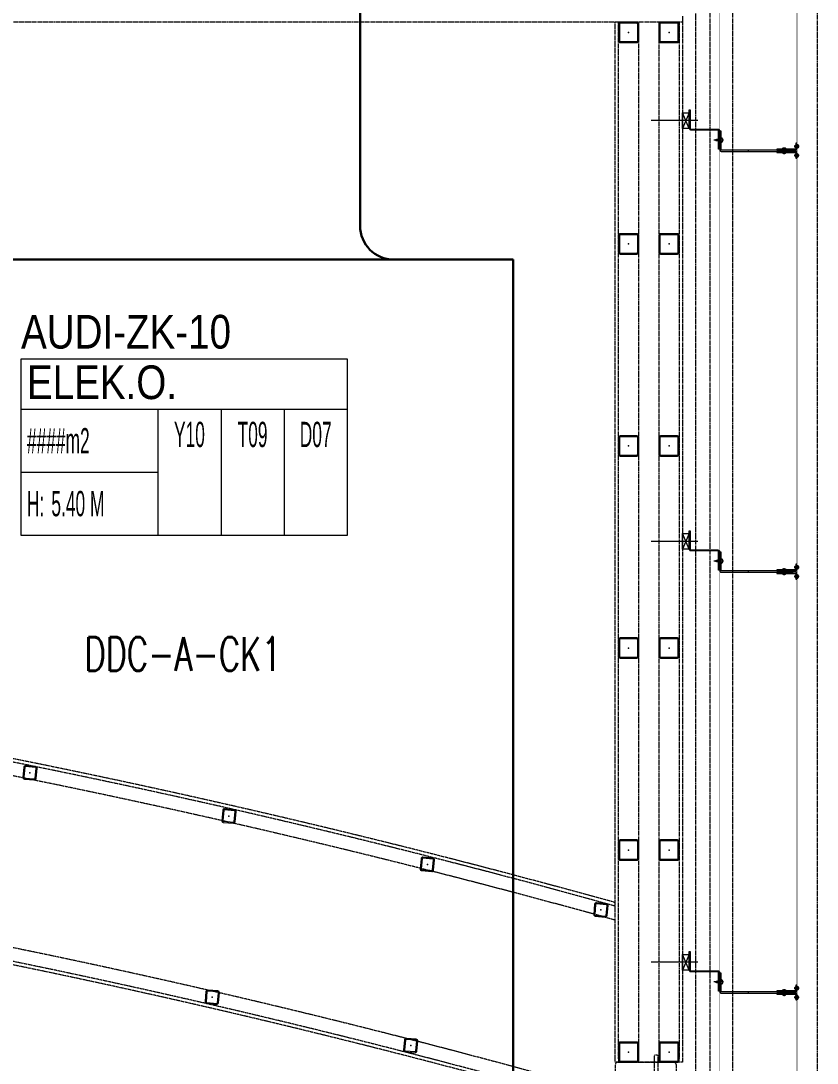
# Model space of a CAD drawing. Extents: x -1457 to 23780, y -2071 to 4205.
# Drawn here: x 4586 to 4822.5, y 2054 to 2363.6 of the extents above; entities that cross this region are included whole.
import ezdxf
from ezdxf.enums import TextEntityAlignment as Align

# ---------------------------------------------------------------- set-up
doc = ezdxf.new("R2010")
doc.units = 0
doc.header["$MEASUREMENT"] = 0
doc.linetypes.add('HIDDEN', pattern=[0.375, 0.25, -0.125])
doc.layers.get('0').update_dxf_attribs({"color": 9, "lineweight": 9})
for name, color, linetype, lineweight in [('21', 9, 'Continuous', 9), ('E-KABLO', 7, 'Continuous', 30), ('M-TEFRIS2-015', 129, 'Continuous', 9)]:
    doc.layers.add(name, color=color, linetype=linetype, lineweight=lineweight)
doc.styles.add('Arial', font='arial.ttf', dxfattribs={"height": 2.5})
doc.styles.add('E-YAZI', font='txttw.shx')
doc.styles.add('MuuM_TEXT-STANDART', font='ARIALN.TTF')

# ---------------------------------------------------------------- blocks, each defined once
blk = doc.blocks.new('0_roomno2-flat-2')
at = {"layer": '21'}
blk.add_lwpolyline([(96.88, -52.5), (0, -52.5), (0, 0), (96.88, 0)], close=True, dxfattribs=at)
for points in [[(0, -15), (96.88, -15)], [(40.62, -15), (40.62, -52.5)], [(59.38, -15), (59.38, -52.5)], [(78.12, -15), (78.12, -52.5)], [(0, -33.75), (40.62, -33.75)]]:
    blk.add_lwpolyline(points, dxfattribs=at)
at = {"layer": '21', "style": 'MuuM_TEXT-STANDART', "width": 0.6}
blk.add_text('H:', height=7.5, dxfattribs=at).set_placement((1.75, -43.04), align=Align.MIDDLE_LEFT)
at = {"layer": '21', "style": 'Arial'}
blk.add_attdef('ODANO', (0, 5.85), '', height=10, dxfattribs=at)
blk.add_attdef('MEKANADI', text='', height=10, dxfattribs=at).set_placement((1.75, -15), align=Align.BOTTOM_LEFT)
at = {"layer": '21', "style": 'MuuM_TEXT-STANDART', "width": 0.6}
for tag, p in [('M2', (1.75, -24.38)), ('TEMIZTAVANYUKSEKLIGI', (9, -43.04))]:
    blk.add_attdef(tag, text='', height=7.5, dxfattribs=at).set_placement(p, align=Align.MIDDLE_LEFT)
for tag, p in [('YER01', (50, -22.5)), ('TAVAN01', (68.75, -22.5)), ('DUVAR01', (87.5, -22.5)), ('YER02', (50, -33.75)), ('TAVAN02', (68.75, -33.75)), ('DUVAR02', (87.5, -33.75)), ('YER03', (50, -45)), ('TAVAN03', (68.75, -45)), ('DUVAR03', (87.5, -45))]:
    blk.add_attdef(tag, text='', height=7.5, dxfattribs=at).set_placement(p, align=Align.MIDDLE_CENTER)
blk = doc.blocks.new('Prf-40x40')
for points in [[(1.5, -2), (-1.5, -2, -0.414214), (-2, -1.5), (-2, 1.5, -0.414214), (-1.5, 2), (1.5, 2, -0.414214), (2, 1.5), (2, -1.5, -0.414214)], [(1.5, -1.7), (-1.5, -1.7, -0.414214), (-1.7, -1.5), (-1.7, 1.5, -0.414214), (-1.5, 1.7), (1.5, 1.7, -0.414214), (1.7, 1.5), (1.7, -1.5, -0.414214)]]:
    blk.add_lwpolyline(points, format="xyb", close=True)
blk.add_point((0, 0))
blk = doc.blocks.new('p- alum kaplama profil')
at = {"lineweight": 13}
blk.add_lwpolyline([(7.12, 12.59), (7.12, 26.49)], dxfattribs=at)
at = {"lineweight": 5}
blk.add_lwpolyline([(9.44, 15.16), (4.79, 15.16), (4.79, 17.16), (9.44, 17.16)], close=True, dxfattribs=at)
for points in [[(4.79, 15.16), (9.44, 17.16)], [(9.44, 15.16), (4.79, 17.16)]]:
    blk.add_lwpolyline(points, dxfattribs=at)
at = {"lineweight": 18}
blk.add_lwpolyline([(4.09, 6.16), (-1.41, 6.16), (-1.41, 6.46), (4.09, 6.46, 0.414214), (4.29, 6.66), (4.29, 14.66, -0.414214), (4.79, 15.16), (10.29, 15.16), (10.29, 14.86), (4.79, 14.86, 0.414214), (4.59, 14.66), (4.59, 6.66, -0.414214)], format="xyb", close=True, dxfattribs=at)
blk.add_lwpolyline([(-2.06, 5.56), (-2.06, -2.34), (-2.06, -15.69), (-1.66, -15.69), (-1.66, -2.34), (-1.66, 5.56), (-1.66, 5.56), (-1.66, 5.57), (-1.66, 5.57), (-1.66, 5.58), (-1.66, 5.58), (-1.65, 5.59), (-1.65, 5.59), (-1.65, 5.59), (-1.65, 5.6), (-1.65, 5.6), (-1.64, 5.61), (-1.64, 5.61), (-1.64, 5.62), (-1.64, 5.62), (-1.63, 5.62), (-1.63, 5.63), (-1.63, 5.63), (-1.62, 5.63), (-1.62, 5.64), (-1.61, 5.64), (-1.61, 5.64), (-1.61, 5.64), (-1.6, 5.65), (-1.6, 5.65), (-1.59, 5.65), (-1.59, 5.65), (-1.58, 5.65), (-1.58, 5.65), (-1.57, 5.66), (-1.57, 5.66), (-1.56, 5.66), (-1.56, 5.66), (3.94, 5.66), (3.94, 6.06), (-1.56, 6.06), (-1.58, 6.06), (-1.61, 6.05), (-1.63, 6.05), (-1.66, 6.05), (-1.68, 6.04), (-1.7, 6.03), (-1.73, 6.03), (-1.75, 6.02), (-1.77, 6.01), (-1.79, 6), (-1.82, 5.99), (-1.84, 5.97), (-1.86, 5.96), (-1.88, 5.94), (-1.89, 5.93), (-1.91, 5.91), (-1.93, 5.89), (-1.95, 5.87), (-1.96, 5.85), (-1.97, 5.83), (-1.99, 5.81), (-2, 5.79), (-2.01, 5.77), (-2.02, 5.75), (-2.03, 5.72), (-2.04, 5.7), (-2.04, 5.68), (-2.05, 5.65), (-2.05, 5.63), (-2.06, 5.61), (-2.06, 5.58)], close=True)
blk.add_lwpolyline([(-1.66, -2.34), (-2.06, -2.34)])
for points in [[(-2.36, -10.84), (-2.36, -16.39), (-2.36, -16.39, -0.414214), (-2.51, -16.54), (-2.51, -16.54), (-4.06, -16.54), (-4.06, -16.84), (-2.51, -16.84), (-2.51, -16.84, 0.414214), (-2.06, -16.39), (-2.06, -10.84)], [(-1.36, -10.84), (-1.66, -10.84), (-1.66, -16.39, 0.414214), (-1.21, -16.84), (-1.21, -16.84), (0.34, -16.84), (0.34, -16.54), (-1.21, -16.54), (-1.21, -16.54, -0.414214), (-1.36, -16.39), (-1.36, -16.39)]]:
    blk.add_lwpolyline(points, format="xyb", close=True)
for points in [[(1.61, 6.87, -10), (0.98, 6.96, -10)], [(1.56, 7.05, -10), (1.02, 7.13, -10)], [(1.05, 6.91, -10), (1.29, 7.56, -10)], [(1.29, 4.93, -10), (1.29, 7.8, -10)], [(1.53, 6.82, -10), (1.29, 7.56, -10)], [(1.29, 6.16, -10), (1.29, 6.26, -10)], [(0.67, 5.66, -10), (1.91, 5.66, -10)], [(0.67, 5.66, -10), (0.67, 5.64, -10), (0.67, 5.62, -10), (0.67, 5.6, -10), (0.68, 5.58, -10), (0.68, 5.56, -10), (0.69, 5.54, -10), (0.69, 5.52, -10), (0.7, 5.5, -10), (0.7, 5.48, -10), (0.71, 5.46, -10), (0.72, 5.45, -10), (0.73, 5.43, -10), (0.74, 5.41, -10), (0.75, 5.4, -10), (0.76, 5.38, -10), (0.77, 5.36, -10), (0.79, 5.35, -10), (0.8, 5.33, -10), (0.81, 5.32, -10), (0.83, 5.31, -10), (0.84, 5.29, -10), (0.86, 5.28, -10), (0.87, 5.27, -10), (0.89, 5.26, -10), (0.91, 5.25, -10), (0.92, 5.24, -10), (0.94, 5.23, -10), (0.96, 5.22, -10), (0.98, 5.21, -10), (1, 5.21, -10), (1.02, 5.2, -10), (1.03, 5.2, -10)], [(0.96, 5.66, -10), (0.97, 5.66, -10), (0.97, 5.66, -10), (0.97, 5.66, -10), (0.98, 5.66, -10), (0.98, 5.66, -10), (0.99, 5.66, -10), (0.99, 5.66, -10), (1, 5.66, -10), (1, 5.67, -10), (1, 5.67, -10), (1.01, 5.67, -10), (1.01, 5.67, -10), (1.01, 5.67, -10), (1.02, 5.68, -10), (1.02, 5.68, -10), (1.02, 5.68, -10), (1.03, 5.69, -10), (1.03, 5.69, -10), (1.03, 5.69, -10), (1.04, 5.7, -10), (1.04, 5.7, -10), (1.04, 5.7, -10), (1.04, 5.71, -10), (1.04, 5.71, -10), (1.05, 5.72, -10), (1.05, 5.72, -10), (1.05, 5.72, -10), (1.05, 5.73, -10), (1.05, 5.73, -10), (1.05, 5.74, -10), (1.05, 5.74, -10), (1.05, 5.75, -10)], [(1.33, 5.85, -10), (0.98, 5.88, -10)], [(1.03, 5.2, -10), (1.04, 5.2, -10), (1.05, 5.19, -10), (1.05, 5.19, -10), (1.06, 5.19, -10), (1.06, 5.19, -10), (1.07, 5.19, -10), (1.07, 5.19, -10), (1.08, 5.19, -10), (1.08, 5.19, -10), (1.09, 5.19, -10), (1.09, 5.18, -10), (1.1, 5.18, -10), (1.1, 5.18, -10), (1.11, 5.18, -10), (1.11, 5.18, -10), (1.12, 5.18, -10), (1.12, 5.18, -10), (1.13, 5.18, -10), (1.13, 5.18, -10), (1.14, 5.18, -10), (1.15, 5.18, -10), (1.15, 5.18, -10), (1.16, 5.17, -10), (1.16, 5.17, -10), (1.17, 5.17, -10), (1.17, 5.17, -10), (1.18, 5.17, -10), (1.18, 5.17, -10), (1.19, 5.17, -10), (1.19, 5.17, -10), (1.2, 5.17, -10), (1.2, 5.17, -10)], [(1.05, 5.83, -10), (1.05, 6.01, -10)], [(1.05, 5.75, -10), (1.05, 5.83, -10)], [(1.2, 5.17, -10), (1.2, 5.2, -10)], [(1.38, 5.2, -10), (1.2, 5.2, -10)], [(1.38, 5.17, -10), (1.38, 5.2, -10)], [(1.38, 5.17, -10), (1.38, 5.17, -10), (1.39, 5.17, -10), (1.39, 5.17, -10), (1.4, 5.17, -10), (1.41, 5.17, -10), (1.41, 5.17, -10), (1.42, 5.17, -10), (1.42, 5.17, -10), (1.43, 5.17, -10), (1.43, 5.18, -10), (1.44, 5.18, -10), (1.44, 5.18, -10), (1.45, 5.18, -10), (1.45, 5.18, -10), (1.46, 5.18, -10), (1.46, 5.18, -10), (1.47, 5.18, -10), (1.47, 5.18, -10), (1.48, 5.18, -10), (1.48, 5.18, -10), (1.49, 5.18, -10), (1.5, 5.19, -10), (1.5, 5.19, -10), (1.51, 5.19, -10), (1.51, 5.19, -10), (1.52, 5.19, -10), (1.52, 5.19, -10), (1.53, 5.19, -10), (1.53, 5.19, -10), (1.54, 5.19, -10), (1.54, 5.2, -10), (1.55, 5.2, -10)], [(1.53, 5.75, -10), (1.53, 5.92, -10)], [(1.53, 5.75, -10), (1.53, 5.74, -10), (1.53, 5.74, -10), (1.53, 5.73, -10), (1.53, 5.73, -10), (1.53, 5.72, -10), (1.54, 5.72, -10), (1.54, 5.72, -10), (1.54, 5.71, -10), (1.54, 5.71, -10), (1.54, 5.7, -10), (1.54, 5.7, -10), (1.55, 5.7, -10), (1.55, 5.69, -10), (1.55, 5.69, -10), (1.55, 5.69, -10), (1.56, 5.68, -10), (1.56, 5.68, -10), (1.56, 5.68, -10), (1.57, 5.67, -10), (1.57, 5.67, -10), (1.58, 5.67, -10), (1.58, 5.67, -10), (1.58, 5.67, -10), (1.59, 5.66, -10), (1.59, 5.66, -10), (1.6, 5.66, -10), (1.6, 5.66, -10), (1.6, 5.66, -10), (1.61, 5.66, -10), (1.61, 5.66, -10), (1.62, 5.66, -10), (1.62, 5.66, -10)], [(1.55, 5.2, -10), (1.57, 5.2, -10), (1.59, 5.21, -10), (1.6, 5.21, -10), (1.62, 5.22, -10), (1.64, 5.23, -10), (1.66, 5.24, -10), (1.68, 5.25, -10), (1.69, 5.26, -10), (1.71, 5.27, -10), (1.73, 5.28, -10), (1.74, 5.29, -10), (1.76, 5.31, -10), (1.77, 5.32, -10), (1.78, 5.33, -10), (1.8, 5.35, -10), (1.81, 5.36, -10), (1.82, 5.38, -10), (1.83, 5.4, -10), (1.84, 5.41, -10), (1.85, 5.43, -10), (1.86, 5.45, -10), (1.87, 5.46, -10), (1.88, 5.48, -10), (1.89, 5.5, -10), (1.89, 5.52, -10), (1.9, 5.54, -10), (1.9, 5.56, -10), (1.9, 5.58, -10), (1.91, 5.6, -10), (1.91, 5.62, -10), (1.91, 5.64, -10), (1.91, 5.66, -10)], [(-1.36, -13.04, 0), (-1.36, -12.37, 0)], [(-1.36, -13.72, 0), (-1.32, -13.68, 0), (-1.29, -13.65, 0), (-1.26, -13.61, 0), (-1.23, -13.58, 0), (-1.2, -13.54, 0), (-1.18, -13.5, 0), (-1.16, -13.45, 0), (-1.14, -13.41, 0), (-1.12, -13.37, 0), (-1.1, -13.32, 0), (-1.09, -13.28, 0), (-1.08, -13.23, 0), (-1.07, -13.18, 0), (-1.06, -13.14, 0), (-1.06, -13.09, 0), (-1.06, -13.04, 0), (-1.06, -12.99, 0), (-1.06, -12.95, 0), (-1.07, -12.9, 0), (-1.08, -12.85, 0), (-1.09, -12.81, 0), (-1.1, -12.76, 0), (-1.12, -12.72, 0), (-1.14, -12.67, 0), (-1.16, -12.63, 0), (-1.18, -12.59, 0), (-1.2, -12.55, 0), (-1.23, -12.51, 0), (-1.26, -12.47, 0), (-1.29, -12.43, 0), (-1.32, -12.4, 0), (-1.36, -12.37, 0)], [(-2.86, -13.04, 0), (-0.86, -13.04, 0)], [(-2.36, -12.52, 0), (-2.4, -12.53, 0), (-2.43, -12.56, 0), (-2.47, -12.58, 0), (-2.5, -12.6, 0), (-2.53, -12.63, 0), (-2.56, -12.66, 0), (-2.59, -12.69, 0), (-2.61, -12.73, 0), (-2.63, -12.76, 0), (-2.65, -12.8, 0), (-2.67, -12.84, 0), (-2.68, -12.88, 0), (-2.69, -12.92, 0), (-2.7, -12.96, 0), (-2.71, -13, 0), (-2.71, -13.04, 0), (-2.71, -13.08, 0), (-2.7, -13.13, 0), (-2.69, -13.17, 0), (-2.68, -13.21, 0), (-2.67, -13.25, 0), (-2.65, -13.28, 0), (-2.63, -13.32, 0), (-2.61, -13.36, 0), (-2.59, -13.39, 0), (-2.56, -13.42, 0), (-2.53, -13.45, 0), (-2.5, -13.48, 0), (-2.47, -13.51, 0), (-2.43, -13.53, 0), (-2.4, -13.55, 0), (-2.36, -13.57, 0)], [(-2.36, -13.04, 0), (-2.36, -12.52, 0)], [(-2.36, -13.04, 0), (-2.36, -12.73, 0)], [(-2.36, -12.73, 0), (-2.36, -13.04, 0)], [(-1.36, -12.73, 0), (-2.36, -12.73, 0)], [(-2.36, -13.04, 0), (-2.36, -13.36, 0)], [(-2.36, -13.04, 0), (-2.36, -13.57, 0)], [(-2.36, -13.36, 0), (-2.36, -13.04, 0)], [(-1.36, -13.36, 0), (-2.36, -13.36, 0)], [(-1.36, -13.04, 0), (-1.36, -13.72, 0)], [(-3.84, -17.04, 0), (-3.81, -17.07, 0), (-3.78, -17.1, 0), (-3.75, -17.12, 0), (-3.72, -17.15, 0), (-3.69, -17.17, 0), (-3.66, -17.19, 0), (-3.62, -17.21, 0), (-3.59, -17.23, 0), (-3.55, -17.24, 0), (-3.52, -17.26, 0), (-3.48, -17.27, 0), (-3.44, -17.28, 0), (-3.4, -17.28, 0), (-3.36, -17.29, 0), (-3.32, -17.29, 0), (-3.29, -17.29, 0), (-3.25, -17.29, 0), (-3.21, -17.29, 0), (-3.17, -17.28, 0), (-3.13, -17.28, 0), (-3.09, -17.27, 0), (-3.06, -17.26, 0), (-3.02, -17.24, 0), (-2.98, -17.23, 0), (-2.95, -17.21, 0), (-2.91, -17.19, 0), (-2.88, -17.17, 0), (-2.85, -17.15, 0), (-2.82, -17.12, 0), (-2.79, -17.1, 0), (-2.76, -17.07, 0), (-2.73, -17.04, 0)], [(-3.29, -17.04, 0), (-3.84, -17.04, 0)], [(-2.85, -16.54, 0), (-2.86, -16.51, 0), (-2.87, -16.47, 0), (-2.89, -16.44, 0), (-2.91, -16.41, 0), (-2.93, -16.38, 0), (-2.96, -16.35, 0), (-2.98, -16.33, 0), (-3.01, -16.31, 0), (-3.04, -16.29, 0), (-3.07, -16.27, 0), (-3.11, -16.25, 0), (-3.14, -16.24, 0), (-3.18, -16.23, 0), (-3.21, -16.22, 0), (-3.25, -16.22, 0), (-3.29, -16.22, 0), (-3.32, -16.22, 0), (-3.36, -16.22, 0), (-3.39, -16.23, 0), (-3.43, -16.24, 0), (-3.46, -16.25, 0), (-3.5, -16.27, 0), (-3.53, -16.29, 0), (-3.56, -16.31, 0), (-3.59, -16.33, 0), (-3.61, -16.35, 0), (-3.64, -16.38, 0), (-3.66, -16.41, 0), (-3.68, -16.44, 0), (-3.7, -16.47, 0), (-3.71, -16.51, 0), (-3.73, -16.54, 0)], [(-3.29, -16.54, 0), (-3.73, -16.54, 0)], [(-3.29, -16.54, 0), (-3.55, -16.54, 0)], [(-3.55, -16.54, 0), (-3.29, -16.54, 0)], [(-3.55, -17.04, 0), (-3.55, -16.54, 0)], [(-3.29, -17.54, 0), (-3.29, -16.04, 0)], [(-3.29, -16.54, 0), (-2.85, -16.54, 0)], [(-3.29, -16.54, 0), (-3.03, -16.54, 0)], [(-3.03, -16.54, 0), (-3.29, -16.54, 0)], [(-3.29, -17.04, 0), (-2.73, -17.04, 0)], [(-3.03, -17.04, 0), (-3.03, -16.54, 0)], [(-0.56, -17.04, 0), (-1.11, -17.04, 0)], [(0, -17.04, 0), (-0.03, -17.07, 0), (-0.06, -17.1, 0), (-0.09, -17.12, 0), (-0.12, -17.15, 0), (-0.15, -17.17, 0), (-0.18, -17.19, 0), (-0.22, -17.21, 0), (-0.25, -17.23, 0), (-0.29, -17.24, 0), (-0.33, -17.26, 0), (-0.36, -17.27, 0), (-0.4, -17.28, 0), (-0.44, -17.28, 0), (-0.48, -17.29, 0), (-0.52, -17.29, 0), (-0.56, -17.29, 0), (-0.59, -17.29, 0), (-0.63, -17.29, 0), (-0.67, -17.28, 0), (-0.71, -17.28, 0), (-0.75, -17.27, 0), (-0.79, -17.26, 0), (-0.82, -17.24, 0), (-0.86, -17.23, 0), (-0.89, -17.21, 0), (-0.93, -17.19, 0), (-0.96, -17.17, 0), (-0.99, -17.15, 0), (-1.02, -17.12, 0), (-1.05, -17.1, 0), (-1.08, -17.07, 0), (-1.11, -17.04, 0)], [(-1, -16.54, 0), (-0.98, -16.51, 0), (-0.97, -16.47, 0), (-0.95, -16.44, 0), (-0.93, -16.41, 0), (-0.91, -16.38, 0), (-0.88, -16.35, 0), (-0.86, -16.33, 0), (-0.83, -16.31, 0), (-0.8, -16.29, 0), (-0.77, -16.27, 0), (-0.73, -16.25, 0), (-0.7, -16.24, 0), (-0.66, -16.23, 0), (-0.63, -16.22, 0), (-0.59, -16.22, 0), (-0.56, -16.22, 0), (-0.52, -16.22, 0), (-0.48, -16.22, 0), (-0.45, -16.23, 0), (-0.41, -16.24, 0), (-0.38, -16.25, 0), (-0.34, -16.27, 0), (-0.31, -16.29, 0), (-0.28, -16.31, 0), (-0.25, -16.33, 0), (-0.23, -16.35, 0), (-0.2, -16.38, 0), (-0.18, -16.41, 0), (-0.16, -16.44, 0), (-0.14, -16.47, 0), (-0.13, -16.51, 0), (-0.12, -16.54, 0)], [(-0.56, -16.54, 0), (-1, -16.54, 0)], [(-0.56, -16.54, 0), (-0.82, -16.54, 0)], [(-0.82, -16.54, 0), (-0.56, -16.54, 0)], [(-0.82, -17.04, 0), (-0.82, -16.54, 0)], [(-0.56, -17.54, 0), (-0.56, -16.04, 0)], [(-0.56, -16.54, 0), (-0.3, -16.54, 0)], [(-0.56, -16.54, 0), (-0.12, -16.54, 0)], [(-0.3, -16.54, 0), (-0.56, -16.54, 0)], [(-0.56, -17.04, 0), (0, -17.04, 0)], [(-0.3, -17.04, 0), (-0.3, -16.54, 0)]]:
    blk.add_polyline3d(points)
blk = doc.blocks.new('prf-60x60')
for points in [[(-2.5, -6), (2.5, -6, 0.414214), (3, -5.5), (3, -0.5, 0.414214), (2.5, 0), (-2.5, 0, 0.414214), (-3, -0.5), (-3, -5.5, 0.414214)], [(-2.5, -5.7), (2.5, -5.7, 0.414214), (2.7, -5.5), (2.7, -0.5, 0.414214), (2.5, -0.3), (-2.5, -0.3, 0.414214), (-2.7, -0.5), (-2.7, -5.5, 0.414214)]]:
    blk.add_lwpolyline(points, format="xyb", close=True)
at = {"color": 252}
blk.add_point((0, -3), dxfattribs=at)

msp = doc.modelspace()

# ---------------------------------------------------------------- linework, layer by layer
at = {"layer": 'E-KABLO', "color": 6}
for p, q in [((4686.75, 2457.41), (4686.75, 2302.69)), ((4696.75, 2292.69), (2140.52, 2292.69)), ((4732.25, 2292.69), (4696.75, 2292.69)), ((4732.25, 1964.56), (4732.25, 2292.69))]:
    msp.add_line(p, q, dxfattribs=at)
msp.add_arc((4696.75, 2302.69), 10, 180, 270, dxfattribs=at)
at = {"layer": 'M-TEFRIS2-015', "linetype": 'HIDDEN', "lineweight": 0}
for points in [[(4177.8, 2865), (4822.5, 2865), (4822.5, 2034.62), (4782.5, 2034.62)], [(4797.5, 2034.62), (4797.5, 2840), (4177.8, 2840)], [(4790.7, 2034.62), (4790.71, 2833.2), (4177.8, 2833.25)], [(4786.5, 2036.84), (4786.5, 2829), (4177.8, 2829)], [(4782.5, 2365), (4782.5, 2363.15), (4287.5, 2363.15), (4287.5, 2365.15)], [(4782.5, 2363.15), (4782.5, 2363.15), (4782.5, 2054.32), (4762.5, 2054.32), (4762.5, 2363.15)], [(4763.5, 2055.32), (4763.5, 2055.32), (4763.5, 2363.15)], [(4769.5, 2055.32), (4769.5, 2363.15)], [(4775.5, 2363.15), (4775.5, 2055.32)], [(4781.5, 2363.15), (4781.5, 2055.32)], [(4774.15, 2043.52), (4774.15, 2056.34), (4774.28, 2056.52), (4775.02, 2056.52), (4775.15, 2056.34), (4775.15, 2043.52)]]:
    msp.add_lwpolyline(points, dxfattribs=at)
for points, const_width in [([(4177.8, 2859.1), (4816.5, 2859.1), (4816.5, 2034.62)], 0.2), ([(4793.5, 2034.92), (4793.5, 2836), (4177.8, 2836)], 0.1)]:
    msp.add_lwpolyline(points, dxfattribs=dict(at, const_width=const_width))
for points in [[(4762.5, 2101.73, 0.022939), (4537.5, 2153.27), (4537.5, 2230), (4537.5, 2230), (4537.5, 2253), (4527.5, 2253), (4527.5, 2240), (4527.5, 2240), (4527.5, 2230), (4527.5, 2230), (4527.5, 2155.06, 0.024009), (4287.87, 2185.72), (4283.12, 2125.91, -0.05155), (4780.05, 2034.32, -0.05155)], [(4762.5, 2100.69, 0.02305), (4536.5, 2152.43), (4536.5, 2230), (4536.5, 2252), (4528.5, 2252), (4528.5, 2240), (4528.5, 2230), (4528.5, 2153.87, 0.024028), (4288.79, 2184.65), (4284.2, 2126.83, -0.051333), (4779.25, 2035.6, -0.051333)], [(4762.5, 2096.54, 0.047625), (4292.46, 2180.34), (4288.5, 2130.49, -0.050892), (4780.05, 2039.53, -0.049178)], [(4277.64, 2056.86, -0.053744), (4780.58, 1961.88, -0.051764)], [(4780.61, 2053.62), (4780.61, 2045.02, -0.412203), (4779.92, 2044.32), (4763.31, 2044.32, -0.414214), (4762.61, 2045.02), (4762.61, 2053.62, -0.414214), (4763.31, 2054.32), (4779.91, 2054.32, -0.414214), (4780.61, 2053.62), (4780.61, 2045.02)]]:
    msp.add_lwpolyline(points, format="xyb", dxfattribs=at)

# ---------------------------------------------------------------- block references
for p in [(4766.5, 2363.15), (4778.5, 2363.15), (4766.5, 2300.32), (4778.5, 2300.32), (4766.5, 2240.32), (4778.5, 2240.32), (4766.5, 2180.32), (4778.5, 2180.32), (4766.5, 2120.32), (4778.5, 2120.32), (4766.5, 2060.32), (4778.5, 2060.32)]:
    msp.add_blockref('prf-60x60', p, dxfattribs=at)
at = {"layer": 'M-TEFRIS2-015', "linetype": 'HIDDEN', "lineweight": 0, "rotation": 90}
for p in [(4799.66, 2326.86), (4799.66, 2201.86), (4799.66, 2076.86)]:
    msp.add_blockref('p- alum kaplama profil', p, dxfattribs=at)
at = {"layer": 'M-TEFRIS2-015', "linetype": 'HIDDEN', "lineweight": 0}
ref = msp.add_blockref('0_roomno2-flat-2', (4586.07, 2263.25), dxfattribs=at)
ref.add_attrib('ODANO', 'AUDI-ZK-10', dxfattribs={"layer": '21', "height": 10, "style": 'MuuM_TEXT-STANDART'}).set_placement((4586.07, 2263.25), align=Align.BOTTOM_LEFT)
ref.add_attrib('MEKANADI', 'ELEK.O.', dxfattribs={"layer": '21', "height": 10, "style": 'MuuM_TEXT-STANDART'}).set_placement((4587.82, 2248.25), align=Align.BOTTOM_LEFT)
ref.add_attrib('M2', '####m2', dxfattribs={"layer": '21', "height": 7.5, "style": 'MuuM_TEXT-STANDART', "width": 0.6}).set_placement((4587.82, 2238.88), align=Align.MIDDLE_LEFT)
ref.add_attrib('TEMIZTAVANYUKSEKLIGI', '5.40 M', dxfattribs={"layer": '21', "height": 7.5, "style": 'MuuM_TEXT-STANDART', "width": 0.6}).set_placement((4595.07, 2220.21), align=Align.MIDDLE_LEFT)
ref.add_attrib('YER01', 'Y10', dxfattribs={"layer": '21', "height": 7.5, "style": 'MuuM_TEXT-STANDART', "width": 0.6}).set_placement((4636.07, 2240.75), align=Align.MIDDLE_CENTER)
ref.add_attrib('TAVAN01', 'T09', dxfattribs={"layer": '21', "height": 7.5, "style": 'MuuM_TEXT-STANDART', "width": 0.6}).set_placement((4654.82, 2240.75), align=Align.MIDDLE_CENTER)
ref.add_attrib('DUVAR01', 'D07', dxfattribs={"layer": '21', "height": 7.5, "style": 'MuuM_TEXT-STANDART', "width": 0.6}).set_placement((4673.57, 2240.75), align=Align.MIDDLE_CENTER)
at = {"layer": 'M-TEFRIS2-015', "linetype": 'HIDDEN', "lineweight": 0, "xscale": -1, "rotation": 354.7956545094888}
for p in [(4588.72, 2140.27), (4647.8, 2127.41), (4706.74, 2113.06), (4758.26, 2099.54), (4642.84, 2073.63), (4701.78, 2059.28)]:
    msp.add_blockref('Prf-40x40', p, dxfattribs=at)

# ---------------------------------------------------------------- texts
at = {"layer": 'E-KABLO', "color": 3, "linetype": 'Continuous', "style": 'E-YAZI', "width": 0.7}
msp.add_text('DDC-A-CK1', height=10, dxfattribs=at).set_placement((4604.91, 2170.59))

doc.saveas('drawing.dxf')
